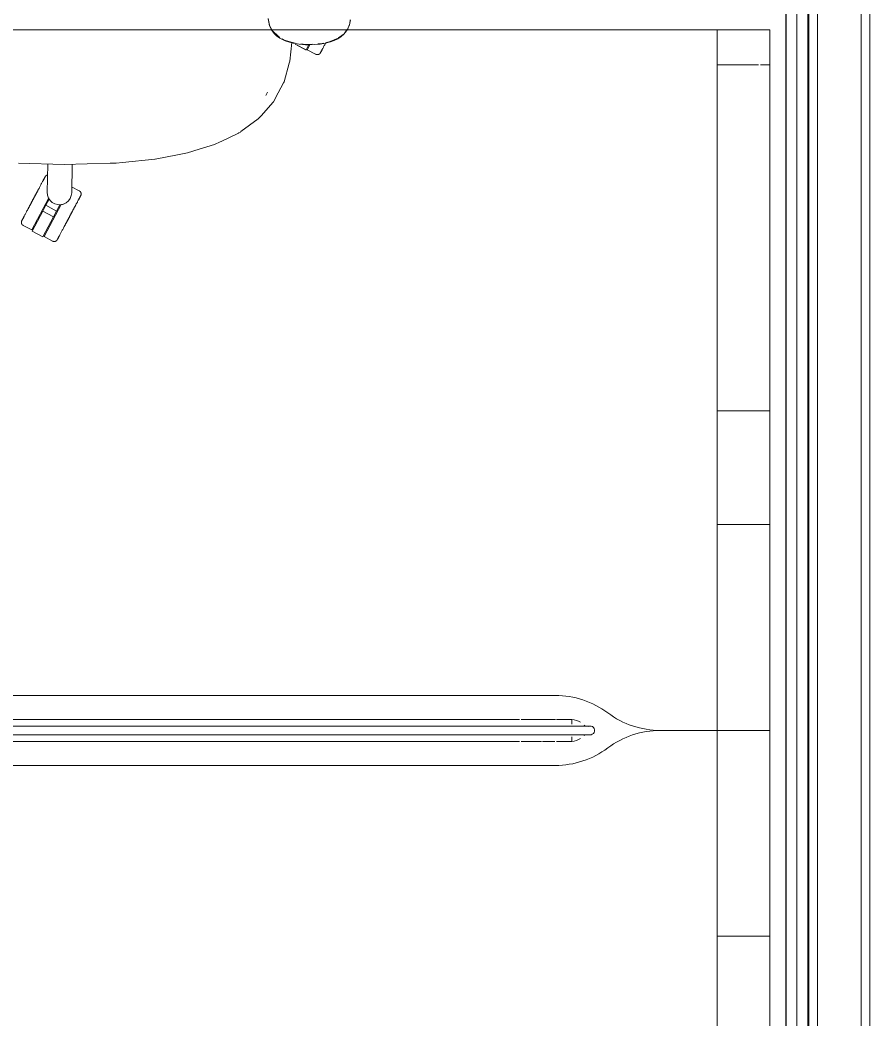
# Model space of a CAD drawing. Header units: millimetres. Extents: x 90978 to 295199, y -4084 to 97293.
# Drawn here: x 167384 to 168355, y 20624 to 21766 of the extents above; entities that cross this region are included whole.
import ezdxf

# ---------------------------------------------------------------- set-up
doc = ezdxf.new("R2010")
doc.units = ezdxf.units.MM
doc.header["$MEASUREMENT"] = 0
for name, color, linetype, lineweight in [('CSM-STL-XX-ZZ-M3-A-XXXX-00001_detached _19_04_21__rvt-1-Level 0$0$A-WALL', 7, 'CONTINUOUS', 9), ('CSM-STL-XX-ZZ-M3-A-XXXX-00001_detached _19_04_21__rvt-1-Level 0$0$I-WALL', 7, 'CONTINUOUS', 9), ('G-IMPT', 8, 'CONTINUOUS', 9), ('I-FURN', 8, 'CONTINUOUS', 9)]:
    doc.layers.add(name, color=color, linetype=linetype, lineweight=lineweight)

msp = doc.modelspace()

# ---------------------------------------------------------------- linework, layer by layer
at = {"layer": 'CSM-STL-XX-ZZ-M3-A-XXXX-00001_detached _19_04_21__rvt-1-Level 0$0$A-WALL'}
for p, q in [((168294.8, 18938.2), (168294.8, 24024.7)), ((168344.8, 18938.2), (168344.8, 24024.7)), ((168271.3, 18939.2), (168271.3, 23976.2)), ((168283.8, 18939.2), (168283.8, 23976.2)), ((168284.8, 18938.2), (168284.8, 23977.2)), ((168354.8, 18938.2), (168354.8, 23977.2))]:
    msp.add_line(p, q, dxfattribs=at)
at = {"layer": 'CSM-STL-XX-ZZ-M3-A-XXXX-00001_detached _19_04_21__rvt-1-Level 0$0$I-WALL', "lineweight": 30}
msp.add_line((168258.8, 23961.2), (168258.8, 18954.2), dxfattribs=at)
at = {"layer": 'G-IMPT'}
for p, q in [((167668.8, 21760), (167667.5, 21767.4)), ((167667.5, 21767.2), (167668, 21763.2)), ((167668, 21763.2), (167669, 21759.2)), ((167670.9, 21755.8), (167668.8, 21760)), ((167671, 21754.9), (167669, 21759.2)), ((167670.9, 21755.8), (167671.6, 21754.5)), ((167758.2, 21755.7), (167757.3, 21754.5)), ((167758.9, 21756.8), (167757.6, 21754.5)), ((167760.6, 21761.9), (167758.2, 21755.7)), ((167758.9, 21756.8), (167760.3, 21760.4)), ((167760.6, 21761.7), (167760.3, 21760.4)), ((167760.6, 21761.9), (167761.2, 21765.8)), ((167760.6, 21761.7), (167761.1, 21764.1)), ((167761.3, 21765.8), (167761.1, 21764.1)), ((167671.3, 21754.5), (167673.2, 21751.7)), ((167672, 21753.6), (167674.3, 21751.1)), ((167679.4, 21746.6), (167672, 21753.6)), ((167677.3, 21747.8), (167672, 21753.6)), ((167674.3, 21750.3), (167673.2, 21751.7)), ((167677.8, 21748.1), (167674.3, 21751.1)), ((167674.3, 21750.3), (167677.4, 21747.5)), ((167680.5, 21746), (167677.3, 21747.8)), ((167677.4, 21747.5), (167680.8, 21745)), ((167679.4, 21746.6), (167678, 21747.9)), ((167682.2, 21744.2), (167680.8, 21745)), ((167686.9, 21742), (167682.2, 21744.2)), ((167685.6, 21742.9), (167683.2, 21744.3)), ((167746.8, 21744.3), (167742.7, 21742.3)), ((167747.3, 21744.9), (167742.9, 21743)), ((167746.8, 21744.3), (167750.8, 21746.9)), ((167754, 21750.1), (167747.7, 21745.3)), ((167750.8, 21746.9), (167753.8, 21749.6)), ((167756.9, 21753.3), (167753.8, 21749.6)), ((167757.3, 21754.5), (167754, 21750.1)), ((167757.6, 21754.5), (167756.9, 21753.3)), ((167695, 21739.9), (167685.6, 21742.9)), ((167691.9, 21740.3), (167686.9, 21742)), ((167691.9, 21740.3), (167695.9, 21739.3)), ((167694.5, 21740), (167692.1, 21718.7)), ((167698.3, 21739.4), (167695, 21739.9)), ((167695.9, 21739.3), (167702.6, 21738.2)), ((167709.9, 21737.6), (167702.6, 21738.2)), ((167707.3, 21738.1), (167704.5, 21738.5)), ((167707.3, 21738.1), (167714.5, 21737.9)), ((167709.9, 21737.6), (167714.5, 21737.5)), ((167717.6, 21738.1), (167714.5, 21737.9)), ((167714.5, 21737.5), (167720.8, 21737.7)), ((167726.9, 21738.3), (167720.8, 21737.7)), ((167727.3, 21738.7), (167724.1, 21738.5)), ((167726.9, 21738.3), (167732.9, 21739.3)), ((167731, 21739.4), (167727.3, 21738.7)), ((167738.4, 21740.7), (167732.9, 21739.3)), ((167737.2, 21740.7), (167733.8, 21740)), ((167737.2, 21740.7), (167742.9, 21743)), ((167738.4, 21740.7), (167742.7, 21742.3)), ((167691.5, 21716.4), (167685.5, 21695.1)), ((167691.5, 21716.4), (167692.1, 21718.7)), ((167684.9, 21694), (167678.9, 21682.7)), ((167685.5, 21695.1), (167684.9, 21694)), ((167664.7, 21679.6), (167666.6, 21683.5)), ((167664.7, 21679.6), (167665.8, 21681.9)), ((167665.8, 21681.9), (167666.6, 21683.5)), ((167678.9, 21682.7), (167673.3, 21672.3)), ((167659.7, 21656.8), (167672.7, 21671.6)), ((167672.7, 21671.6), (167673.3, 21672.3)), ((167636.3, 21638.3), (167655.8, 21652.9)), ((167655.8, 21652.9), (167656.8, 21653.6)), ((167659.7, 21656.8), (167656.8, 21653.6)), ((167633.3, 21636.5), (167613.6, 21627.2)), ((167633.3, 21636.5), (167634, 21636.9)), ((167635.6, 21637.8), (167634, 21636.9)), ((167636.3, 21638.3), (167635.6, 21637.8)), ((167588.7, 21618.3), (167575.1, 21614.1)), ((167606, 21623.6), (167588.7, 21618.3)), ((167606, 21623.6), (167612.7, 21626.8)), ((167613.6, 21627.2), (167612.7, 21626.8)), ((167538, 21606.9), (167501, 21603.1)), ((167538, 21606.9), (167538.4, 21607)), ((167563.8, 21611.9), (167538.4, 21607)), ((167563.8, 21611.9), (167567.5, 21612.6)), ((167575.1, 21614.1), (167567.5, 21612.6)), ((167382.3, 21602.3), (167434.5, 21600.6)), ((167434.5, 21600.6), (167486.7, 21602.2)), ((167486.7, 21602.2), (167493.9, 21602.4)), ((167501, 21603.1), (167493.9, 21602.4))]:
    msp.add_line(p, q, dxfattribs=at)
at = {"layer": 'I-FURN'}
for p, q in [((168240.3, 21754.5), (166640.3, 21754.5)), ((166640.3, 21754.5), (168240.3, 21754.5)), ((168180.3, 21754.5), (168180.3, 21714.5)), ((168180.3, 21319.5), (168180.3, 21754.5)), ((168240.3, 21754.5), (168180.3, 21754.5)), ((168180.3, 21754.5), (168240.3, 21754.5)), ((168240.3, 20954.5), (168240.3, 21754.5)), ((168240.3, 21754.5), (168240.3, 20954.5)), ((168240.3, 21754.5), (168240.3, 21319.5)), ((168240.3, 21714.5), (168240.3, 21754.5)), ((167698.2, 21738), (167710.6, 21731.4)), ((167698.3, 21738.2), (167698.4, 21738.3)), ((167710.7, 21731.6), (167698.3, 21738.2)), ((167713.5, 21736.9), (167710.7, 21731.6)), ((167714.9, 21737.4), (167711.9, 21731.8)), ((167729, 21731.9), (167728.7, 21731.4)), ((167728.8, 21731.6), (167729.1, 21732.2)), ((167729.3, 21732.4), (167729, 21731.9)), ((167729.1, 21732.2), (167729.4, 21732.7)), ((167729.6, 21733), (167729.3, 21732.4)), ((167729.4, 21732.7), (167729.7, 21733.3)), ((167729.7, 21733.3), (167730, 21733.9)), ((167730, 21733.9), (167730.4, 21734.6)), ((167730.4, 21734.6), (167730.7, 21735.2)), ((167730.7, 21735.2), (167731.1, 21735.9)), ((167731.1, 21735.9), (167731.5, 21736.7)), ((167731.5, 21736.7), (167731.9, 21737.4)), ((167731.9, 21737.4), (167732.3, 21738.2)), ((167732.3, 21738.2), (167732.8, 21739)), ((167732.8, 21739), (167733.2, 21739.9)), ((167711.9, 21731.8), (167721.6, 21726.6)), ((167721.8, 21726.6), (167721.6, 21726.6)), ((167721.6, 21726.6), (167721.6, 21726.6)), ((167721.9, 21726.5), (167721.8, 21726.6)), ((167722.1, 21726.4), (167721.9, 21726.5)), ((167722.2, 21726.4), (167722.1, 21726.4)), ((167722.4, 21726.3), (167722.2, 21726.4)), ((167722.5, 21726.3), (167722.4, 21726.3)), ((167722.7, 21726.3), (167722.5, 21726.3)), ((167722.9, 21726.2), (167722.7, 21726.3)), ((167723, 21726.2), (167722.9, 21726.2)), ((167723.2, 21726.2), (167723, 21726.2)), ((167723.3, 21726.2), (167723.2, 21726.2)), ((167723.5, 21726.2), (167723.3, 21726.2)), ((167723.7, 21726.2), (167723.5, 21726.2)), ((167723.8, 21726.2), (167723.7, 21726.2)), ((167724, 21726.2), (167723.8, 21726.2)), ((167724.1, 21726.2), (167724, 21726.2)), ((167724.3, 21726.3), (167724.1, 21726.2)), ((167724.5, 21726.3), (167724.3, 21726.3)), ((167724.6, 21726.3), (167724.5, 21726.3)), ((167724.8, 21726.4), (167724.6, 21726.3)), ((167724.9, 21726.4), (167724.8, 21726.4)), ((167725.1, 21726.5), (167724.9, 21726.4)), ((167725.2, 21726.6), (167725.1, 21726.5)), ((167725.4, 21726.6), (167725.2, 21726.6)), ((167725.5, 21726.7), (167725.4, 21726.6)), ((167725.6, 21726.8), (167725.5, 21726.7)), ((167725.8, 21726.9), (167725.6, 21726.8)), ((167725.9, 21727), (167725.8, 21726.9)), ((167726, 21727.1), (167725.9, 21727)), ((167726.2, 21727.2), (167726, 21727.1)), ((167726.3, 21727.3), (167726.2, 21727.2)), ((167726.4, 21727.4), (167726.3, 21727.3)), ((167726.5, 21727.5), (167726.4, 21727.4)), ((167726.6, 21727.6), (167726.5, 21727.5)), ((167726.7, 21727.8), (167726.6, 21727.6)), ((167726.8, 21727.9), (167726.7, 21727.8)), ((167726.9, 21728), (167726.8, 21727.9)), ((167727, 21728.2), (167726.9, 21728)), ((167727.1, 21728.3), (167727, 21728.2)), ((167727.2, 21728.6), (167727.1, 21728.4)), ((167727.1, 21728.5), (167727.2, 21728.6)), ((167727.1, 21728.4), (167727.1, 21728.5)), ((167727.1, 21728.4), (167727.1, 21728.4)), ((167727.1, 21728.4), (167727.1, 21728.3)), ((167727.1, 21728.3), (167727.1, 21728.4)), ((167727.1, 21728.3), (167727.1, 21728.3)), ((167727.1, 21728.3), (167727.1, 21728.3)), ((167727.2, 21728.6), (167727.3, 21728.8)), ((167727.3, 21728.7), (167727.2, 21728.6)), ((167727.3, 21728.8), (167727.4, 21729)), ((167727.4, 21728.9), (167727.3, 21728.7)), ((167727.4, 21729), (167727.6, 21729.3)), ((167727.5, 21729.2), (167727.4, 21728.9)), ((167727.7, 21729.5), (167727.5, 21729.2)), ((167727.6, 21729.3), (167727.7, 21729.6)), ((167727.7, 21729.6), (167727.9, 21729.9)), ((167727.8, 21729.8), (167727.7, 21729.5)), ((167728, 21730.1), (167727.8, 21729.8)), ((167727.9, 21729.9), (167728.1, 21730.3)), ((167728.2, 21730.5), (167728, 21730.1)), ((167728.1, 21730.3), (167728.3, 21730.7)), ((167728.5, 21730.9), (167728.2, 21730.5)), ((167728.3, 21730.7), (167728.6, 21731.2)), ((167728.7, 21731.4), (167728.5, 21730.9)), ((167728.6, 21731.2), (167728.8, 21731.6)), ((168180.3, 21714.5), (168180.3, 20194.5)), ((168180.3, 21714.5), (168227.4, 21714.5)), ((168180.3, 21714.5), (168227.4, 21714.5)), ((168229.7, 21714.5), (168240.3, 21714.5)), ((168229.7, 21714.5), (168240.3, 21714.5)), ((168240.3, 20194.5), (168240.3, 21714.5)), ((167415, 21569), (167415.5, 21601.2)), ((167443.5, 21600.8), (167442.9, 21568.5)), ((167410.9, 21583.5), (167410.6, 21583)), ((167410.7, 21583.2), (167411, 21583.7)), ((167411.1, 21584), (167410.9, 21583.5)), ((167411, 21583.7), (167411.2, 21584.2)), ((167411.4, 21584.4), (167411.1, 21584)), ((167411.2, 21584.2), (167411.5, 21584.6)), ((167411.6, 21584.8), (167411.4, 21584.4)), ((167411.5, 21584.6), (167411.7, 21585)), ((167411.8, 21585.2), (167411.6, 21584.8)), ((167411.7, 21585), (167411.9, 21585.4)), ((167411.9, 21585.6), (167411.8, 21585.2)), ((167412.1, 21585.8), (167411.9, 21585.6)), ((167411.9, 21585.4), (167412, 21585.7)), ((167412, 21585.7), (167412.2, 21586)), ((167412.2, 21586.1), (167412.1, 21585.8)), ((167412.4, 21586.3), (167412.2, 21586.1)), ((167412.2, 21586), (167412.3, 21586.2)), ((167412.3, 21586.2), (167412.4, 21586.4)), ((167412.4, 21586.4), (167412.5, 21586.6)), ((167412.5, 21586.5), (167412.4, 21586.3)), ((167412.5, 21586.6), (167412.6, 21586.7)), ((167412.6, 21586.7), (167412.5, 21586.6)), ((167412.5, 21586.6), (167412.5, 21586.5)), ((167412.6, 21586.8), (167412.7, 21587)), ((167412.6, 21586.7), (167412.6, 21586.8)), ((167412.6, 21586.8), (167412.6, 21586.8)), ((167412.6, 21586.8), (167412.6, 21586.8)), ((167412.6, 21586.8), (167412.6, 21586.8)), ((167412.6, 21586.8), (167412.6, 21586.7)), ((167412.7, 21587), (167412.8, 21587.1)), ((167412.8, 21587.1), (167412.9, 21587.2)), ((167412.9, 21587.2), (167413, 21587.4)), ((167413, 21587.4), (167413.1, 21587.5)), ((167413.1, 21587.5), (167413.2, 21587.6)), ((167413.2, 21587.6), (167413.3, 21587.7)), ((167413.3, 21587.7), (167413.4, 21587.9)), ((167413.4, 21587.9), (167413.5, 21588)), ((167413.5, 21588), (167413.6, 21588.1)), ((167413.6, 21588.1), (167413.8, 21588.2)), ((167413.8, 21588.2), (167413.9, 21588.3)), ((167413.9, 21588.3), (167414, 21588.3)), ((167414, 21588.3), (167414.2, 21588.4)), ((167414.2, 21588.4), (167414.3, 21588.5)), ((167414.3, 21588.5), (167414.5, 21588.6)), ((167414.5, 21588.6), (167414.6, 21588.6)), ((167414.6, 21588.6), (167414.8, 21588.7)), ((167414.8, 21588.7), (167414.9, 21588.8)), ((167414.9, 21588.8), (167415.1, 21588.8)), ((167415.1, 21588.8), (167415.2, 21588.8)), ((167415.2, 21588.8), (167415.4, 21588.9)), ((167404.3, 21571.2), (167404.8, 21572.2)), ((167405.1, 21572.6), (167404.6, 21571.7)), ((167404.8, 21572.2), (167405.3, 21573.1)), ((167405.6, 21573.5), (167405.1, 21572.6)), ((167406, 21574.4), (167405.6, 21573.5)), ((167406.5, 21575.3), (167406, 21574.4)), ((167406.9, 21576.1), (167406.5, 21575.3)), ((167407.4, 21576.9), (167406.9, 21576.1)), ((167407.8, 21577.7), (167407.4, 21576.9)), ((167408.2, 21578.5), (167407.8, 21577.7)), ((167408.6, 21579.2), (167408.2, 21578.5)), ((167408.9, 21579.9), (167408.6, 21579.2)), ((167409.3, 21580.6), (167408.9, 21579.9)), ((167409.7, 21581.2), (167409.3, 21580.6)), ((167410, 21581.9), (167409.7, 21581.2)), ((167410.3, 21582.4), (167410, 21581.9)), ((167410.1, 21582.1), (167410.4, 21582.7)), ((167410.6, 21583), (167410.3, 21582.4)), ((167410.4, 21582.7), (167410.7, 21583.2)), ((167451.6, 21570.7), (167442.7, 21575.4)), ((167416.8, 21562.7), (167397.2, 21526)), ((167398.9, 21561), (167398.3, 21560)), ((167398.6, 21560.4), (167399.1, 21561.4)), ((167399.4, 21562), (167398.9, 21561)), ((167399.1, 21561.4), (167399.6, 21562.4)), ((167399.9, 21563), (167399.4, 21562)), ((167399.6, 21562.4), (167400.2, 21563.4)), ((167400.5, 21564), (167399.9, 21563)), ((167400.2, 21563.4), (167400.7, 21564.4)), ((167401, 21565), (167400.5, 21564)), ((167400.7, 21564.4), (167401.2, 21565.4)), ((167401.5, 21566), (167401, 21565)), ((167401.2, 21565.4), (167401.8, 21566.4)), ((167402.1, 21567), (167401.5, 21566)), ((167401.8, 21566.4), (167402.3, 21567.4)), ((167402.6, 21567.9), (167402.1, 21567)), ((167402.3, 21567.4), (167402.8, 21568.4)), ((167403.1, 21568.9), (167402.6, 21567.9)), ((167402.8, 21568.4), (167403.3, 21569.3)), ((167403.6, 21569.9), (167403.1, 21568.9)), ((167403.3, 21569.3), (167403.8, 21570.3)), ((167404.1, 21570.8), (167403.6, 21569.9)), ((167403.8, 21570.3), (167404.3, 21571.2)), ((167404.6, 21571.7), (167404.1, 21570.8)), ((167413.4, 21554.2), (167417.2, 21561.3)), ((167415.3, 21565.6), (167415, 21569)), ((167416.5, 21562.5), (167415.3, 21565.6)), ((167418.3, 21559.6), (167416.5, 21562.5)), ((167441.2, 21562), (167439.3, 21559.3)), ((167442.5, 21565.2), (167441.2, 21562)), ((167442.9, 21568.5), (167442.5, 21565.2)), ((167450.4, 21559.9), (167450.7, 21560.5)), ((167450.9, 21560.8), (167450.6, 21560.3)), ((167450.7, 21560.5), (167451, 21561.1)), ((167451.2, 21561.4), (167450.9, 21560.8)), ((167451, 21561.1), (167451.3, 21561.6)), ((167451.5, 21561.9), (167451.2, 21561.4)), ((167451.3, 21561.6), (167451.6, 21562.1)), ((167451.7, 21562.4), (167451.5, 21561.9)), ((167451.6, 21570.7), (167451.7, 21570.6)), ((167451.6, 21562.1), (167451.8, 21562.6)), ((167451.7, 21570.6), (167451.9, 21570.5)), ((167452, 21562.8), (167451.7, 21562.4)), ((167451.8, 21562.6), (167452.1, 21563)), ((167451.9, 21570.5), (167452, 21570.4)), ((167452, 21570.4), (167452.1, 21570.3)), ((167452.2, 21563.2), (167452, 21562.8)), ((167452.1, 21570.3), (167452.2, 21570.2)), ((167452.1, 21563), (167452.3, 21563.4)), ((167452.2, 21570.2), (167452.4, 21570.1)), ((167452.4, 21563.6), (167452.2, 21563.2)), ((167452.3, 21563.4), (167452.5, 21563.8)), ((167452.4, 21570.1), (167452.5, 21570)), ((167452.6, 21564), (167452.4, 21563.6)), ((167452.5, 21570), (167452.6, 21569.9)), ((167452.5, 21563.8), (167452.6, 21564.1)), ((167452.6, 21569.9), (167452.7, 21569.8)), ((167452.6, 21564.1), (167452.8, 21564.4)), ((167452.7, 21564.3), (167452.6, 21564)), ((167452.7, 21569.8), (167452.8, 21569.7)), ((167452.9, 21564.5), (167452.7, 21564.3)), ((167452.8, 21569.7), (167452.9, 21569.5)), ((167452.8, 21564.4), (167452.9, 21564.6)), ((167452.9, 21569.5), (167453, 21569.4)), ((167452.9, 21564.6), (167453, 21564.8)), ((167453, 21564.7), (167452.9, 21564.5)), ((167453, 21569.4), (167453.1, 21569.3)), ((167453, 21564.8), (167453.1, 21565)), ((167453.1, 21564.9), (167453, 21564.7)), ((167453.1, 21569.3), (167453.2, 21569.1)), ((167453.2, 21565.2), (167453.1, 21565.1)), ((167453.1, 21565.1), (167453.1, 21564.9)), ((167453.1, 21565), (167453.2, 21565.1)), ((167453.2, 21569.1), (167453.3, 21569)), ((167453.3, 21565.3), (167453.2, 21565.2)), ((167453.2, 21565.2), (167453.2, 21565.2)), ((167453.2, 21565.2), (167453.2, 21565.2)), ((167453.2, 21565.1), (167453.2, 21565.2)), ((167453.2, 21565.2), (167453.2, 21565.2)), ((167453.2, 21565.2), (167453.2, 21565.2)), ((167453.3, 21569), (167453.3, 21568.8)), ((167453.3, 21568.8), (167453.4, 21568.7)), ((167453.4, 21565.6), (167453.3, 21565.4)), ((167453.3, 21565.4), (167453.3, 21565.3)), ((167453.4, 21568.7), (167453.4, 21568.6)), ((167453.4, 21568.6), (167453.5, 21568.4)), ((167453.5, 21565.7), (167453.4, 21565.6)), ((167453.5, 21568.4), (167453.6, 21568.2)), ((167453.6, 21566), (167453.5, 21565.9)), ((167453.5, 21565.9), (167453.5, 21565.7)), ((167453.6, 21568.2), (167453.6, 21568.1)), ((167453.6, 21568.1), (167453.6, 21567.9)), ((167453.6, 21567.9), (167453.7, 21567.8)), ((167453.7, 21566.5), (167453.6, 21566.3)), ((167453.6, 21566.3), (167453.6, 21566.2)), ((167453.6, 21566.2), (167453.6, 21566)), ((167453.7, 21567.8), (167453.7, 21567.6)), ((167453.7, 21567.6), (167453.7, 21567.5)), ((167453.7, 21567.5), (167453.7, 21567.3)), ((167453.7, 21567.3), (167453.7, 21567.1)), ((167453.7, 21567.1), (167453.7, 21567)), ((167453.7, 21567), (167453.7, 21566.8)), ((167453.7, 21566.8), (167453.7, 21566.6)), ((167453.7, 21566.6), (167453.7, 21566.5)), ((167392.7, 21549.4), (167392.3, 21548.6)), ((167392.5, 21549), (167393, 21549.8)), ((167393.2, 21550.3), (167392.7, 21549.4)), ((167393, 21549.8), (167393.4, 21550.7)), ((167393.7, 21551.2), (167393.2, 21550.3)), ((167393.4, 21550.7), (167393.9, 21551.7)), ((167394.2, 21552.2), (167393.7, 21551.2)), ((167393.9, 21551.7), (167394.4, 21552.6)), ((167394.7, 21553.1), (167394.2, 21552.2)), ((167394.4, 21552.6), (167394.9, 21553.5)), ((167395.2, 21554), (167394.7, 21553.1)), ((167394.9, 21553.5), (167395.4, 21554.5)), ((167395.7, 21555), (167395.2, 21554)), ((167395.4, 21554.5), (167395.9, 21555.5)), ((167396.2, 21556), (167395.7, 21555)), ((167395.9, 21555.5), (167396.5, 21556.4)), ((167396.7, 21557), (167396.2, 21556)), ((167396.5, 21556.4), (167397, 21557.4)), ((167397.3, 21558), (167396.7, 21557)), ((167397, 21557.4), (167397.5, 21558.4)), ((167397.8, 21559), (167397.3, 21558)), ((167397.5, 21558.4), (167398, 21559.4)), ((167398.3, 21560), (167397.8, 21559)), ((167398, 21559.4), (167398.6, 21560.4)), ((167409.9, 21547.5), (167413.4, 21554.2)), ((167430.9, 21555.2), (167411.4, 21518.4)), ((167425.7, 21547.6), (167413.4, 21554.2)), ((167420.8, 21557.4), (167418.3, 21559.6)), ((167423.8, 21555.7), (167420.8, 21557.4)), ((167427, 21554.9), (167423.8, 21555.7)), ((167429.5, 21554.8), (167425.7, 21547.6)), ((167430.4, 21554.8), (167427, 21554.9)), ((167433.7, 21555.6), (167430.4, 21554.8)), ((167436.7, 21557.1), (167433.7, 21555.6)), ((167439.3, 21559.3), (167436.7, 21557.1)), ((167444.7, 21549.2), (167444.2, 21548.3)), ((167444.4, 21548.7), (167444.9, 21549.6)), ((167445.2, 21550.1), (167444.7, 21549.2)), ((167444.9, 21549.6), (167445.4, 21550.6)), ((167445.7, 21551), (167445.2, 21550.1)), ((167445.4, 21550.6), (167445.9, 21551.5)), ((167446.2, 21551.9), (167445.7, 21551)), ((167445.9, 21551.5), (167446.4, 21552.3)), ((167446.6, 21552.8), (167446.2, 21551.9)), ((167446.4, 21552.3), (167446.9, 21553.2)), ((167447.1, 21553.7), (167446.6, 21552.8)), ((167446.9, 21553.2), (167447.3, 21554.1)), ((167447.5, 21554.5), (167447.1, 21553.7)), ((167447.3, 21554.1), (167447.7, 21554.9)), ((167447.7, 21554.9), (167448.2, 21555.7)), ((167448.2, 21555.7), (167448.6, 21556.5)), ((167448.6, 21556.5), (167449, 21557.2)), ((167449, 21557.2), (167449.4, 21557.9)), ((167449.4, 21557.9), (167449.7, 21558.6)), ((167449.7, 21558.6), (167450.1, 21559.3)), ((167450.1, 21559.3), (167450.4, 21559.9)), ((167386.5, 21537.7), (167386.3, 21537.4)), ((167386.4, 21537.5), (167386.6, 21537.8)), ((167386.7, 21538), (167386.5, 21537.7)), ((167386.6, 21537.8), (167386.7, 21538.2)), ((167386.7, 21538.2), (167386.9, 21538.5)), ((167386.9, 21538.4), (167386.7, 21538)), ((167386.9, 21538.5), (167387.2, 21538.9)), ((167387.1, 21538.8), (167386.9, 21538.4)), ((167387.3, 21539.2), (167387.1, 21538.8)), ((167387.2, 21538.9), (167387.4, 21539.4)), ((167387.5, 21539.6), (167387.3, 21539.2)), ((167387.4, 21539.4), (167387.7, 21539.9)), ((167387.8, 21540.2), (167387.5, 21539.6)), ((167387.7, 21539.9), (167387.9, 21540.4)), ((167388.1, 21540.7), (167387.8, 21540.2)), ((167387.9, 21540.4), (167388.2, 21540.9)), ((167388.4, 21541.3), (167388.1, 21540.7)), ((167388.2, 21540.9), (167388.5, 21541.5)), ((167388.7, 21541.9), (167388.4, 21541.3)), ((167389, 21542.5), (167388.7, 21541.9)), ((167389.4, 21543.2), (167389, 21542.5)), ((167389.8, 21543.8), (167389.4, 21543.2)), ((167390.2, 21544.6), (167389.8, 21543.8)), ((167390.6, 21545.3), (167390.2, 21544.6)), ((167391, 21546.1), (167390.6, 21545.3)), ((167391.4, 21546.9), (167391, 21546.1)), ((167391.8, 21547.7), (167391.4, 21546.9)), ((167391.6, 21547.3), (167392, 21548.1)), ((167392.3, 21548.6), (167391.8, 21547.7)), ((167392, 21548.1), (167392.5, 21549)), ((167397.8, 21524.8), (167409.9, 21547.5)), ((167422.2, 21541), (167409.9, 21547.5)), ((167422.2, 21541), (167410.1, 21518.3)), ((167425.7, 21547.6), (167422.2, 21541)), ((167438.1, 21536.8), (167438.7, 21537.8)), ((167438.9, 21538.4), (167438.4, 21537.4)), ((167438.7, 21537.8), (167439.2, 21538.8)), ((167439.5, 21539.4), (167438.9, 21538.4)), ((167439.2, 21538.8), (167439.7, 21539.8)), ((167440, 21540.4), (167439.5, 21539.4)), ((167439.7, 21539.8), (167440.3, 21540.8)), ((167440.6, 21541.4), (167440, 21540.4)), ((167440.3, 21540.8), (167440.8, 21541.8)), ((167441.1, 21542.4), (167440.6, 21541.4)), ((167440.8, 21541.8), (167441.3, 21542.8)), ((167441.6, 21543.4), (167441.1, 21542.4)), ((167441.3, 21542.8), (167441.9, 21543.8)), ((167442.1, 21544.4), (167441.6, 21543.4)), ((167441.9, 21543.8), (167442.4, 21544.8)), ((167442.7, 21545.4), (167442.1, 21544.4)), ((167442.4, 21544.8), (167442.9, 21545.8)), ((167443.2, 21546.3), (167442.7, 21545.4)), ((167442.9, 21545.8), (167443.4, 21546.8)), ((167443.7, 21547.3), (167443.2, 21546.3)), ((167443.4, 21546.8), (167443.9, 21547.7)), ((167444.2, 21548.3), (167443.7, 21547.3)), ((167443.9, 21547.7), (167444.4, 21548.7)), ((167385.4, 21535.1), (167385.5, 21535.3)), ((167385.4, 21535), (167385.4, 21535.1)), ((167385.4, 21534.8), (167385.4, 21535)), ((167385.4, 21534.7), (167385.4, 21534.8)), ((167385.4, 21534.5), (167385.4, 21534.7)), ((167385.4, 21534.3), (167385.4, 21534.5)), ((167385.5, 21534.2), (167385.4, 21534.3)), ((167385.5, 21535.6), (167385.6, 21535.8)), ((167385.5, 21535.5), (167385.5, 21535.6)), ((167385.5, 21535.3), (167385.5, 21535.5)), ((167385.5, 21534), (167385.5, 21534.2)), ((167385.5, 21533.9), (167385.5, 21534)), ((167385.5, 21533.7), (167385.5, 21533.9)), ((167385.6, 21533.5), (167385.5, 21533.7)), ((167385.6, 21535.9), (167385.7, 21536.1)), ((167385.6, 21535.8), (167385.6, 21535.9)), ((167385.6, 21533.4), (167385.6, 21533.5)), ((167385.7, 21533.2), (167385.6, 21533.4)), ((167385.7, 21536.2), (167385.8, 21536.4)), ((167385.7, 21536.1), (167385.7, 21536.2)), ((167385.7, 21533.1), (167385.7, 21533.2)), ((167385.8, 21532.9), (167385.7, 21533.1)), ((167385.8, 21536.4), (167385.9, 21536.5)), ((167385.9, 21532.8), (167385.8, 21532.9)), ((167385.9, 21536.6), (167386, 21536.7)), ((167386, 21536.7), (167385.9, 21536.6)), ((167385.9, 21536.5), (167385.9, 21536.6)), ((167385.9, 21536.6), (167385.9, 21536.6)), ((167385.9, 21536.6), (167385.9, 21536.6)), ((167385.9, 21536.6), (167385.9, 21536.6)), ((167385.9, 21536.6), (167385.9, 21536.6)), ((167386, 21532.7), (167385.9, 21532.8)), ((167386.1, 21537), (167386, 21536.8)), ((167386, 21536.7), (167386.1, 21536.9)), ((167386, 21536.8), (167386, 21536.7)), ((167386, 21532.5), (167386, 21532.7)), ((167386.1, 21532.4), (167386, 21532.5)), ((167386.2, 21537.2), (167386.1, 21537)), ((167386.1, 21536.9), (167386.2, 21537.1)), ((167386.2, 21532.2), (167386.1, 21532.4)), ((167386.3, 21537.4), (167386.2, 21537.2)), ((167386.2, 21537.1), (167386.3, 21537.3)), ((167386.3, 21532.1), (167386.2, 21532.2)), ((167386.3, 21537.3), (167386.4, 21537.5)), ((167386.4, 21532), (167386.3, 21532.1)), ((167386.5, 21531.9), (167386.4, 21532)), ((167386.6, 21531.8), (167386.5, 21531.9)), ((167386.8, 21531.7), (167386.6, 21531.8)), ((167386.9, 21531.5), (167386.8, 21531.7)), ((167387, 21531.4), (167386.9, 21531.5)), ((167387.1, 21531.4), (167387, 21531.4)), ((167387.3, 21531.3), (167387.1, 21531.4)), ((167387.4, 21531.2), (167387.3, 21531.3)), ((167387.6, 21531.1), (167387.4, 21531.2)), ((167387.6, 21531.1), (167397.2, 21526)), ((167432.2, 21525.7), (167432.7, 21526.5)), ((167432.7, 21526.5), (167433.1, 21527.4)), ((167433.1, 21527.4), (167433.6, 21528.2)), ((167433.6, 21528.2), (167434, 21529.1)), ((167434.3, 21529.6), (167433.8, 21528.7)), ((167434, 21529.1), (167434.5, 21530.1)), ((167434.8, 21530.6), (167434.3, 21529.6)), ((167434.5, 21530.1), (167435, 21531)), ((167435.3, 21531.5), (167434.8, 21530.6)), ((167435, 21531), (167435.5, 21531.9)), ((167435.8, 21532.4), (167435.3, 21531.5)), ((167435.5, 21531.9), (167436, 21532.9)), ((167436.3, 21533.4), (167435.8, 21532.4)), ((167436, 21532.9), (167436.6, 21533.9)), ((167436.8, 21534.4), (167436.3, 21533.4)), ((167436.6, 21533.9), (167437.1, 21534.8)), ((167437.4, 21535.4), (167436.8, 21534.4)), ((167437.1, 21534.8), (167437.6, 21535.8)), ((167437.9, 21536.4), (167437.4, 21535.4)), ((167437.6, 21535.8), (167438.1, 21536.8)), ((167438.4, 21537.4), (167437.9, 21536.4)), ((167397.7, 21524.7), (167410, 21518.1)), ((167410.1, 21518.3), (167397.8, 21524.8)), ((167411.4, 21518.4), (167421.1, 21513.3)), ((167426.5, 21515), (167426.4, 21514.8)), ((167426.6, 21515.1), (167426.5, 21515)), ((167426.5, 21515), (167426.5, 21515)), ((167426.5, 21515), (167426.5, 21515)), ((167426.5, 21515), (167426.5, 21515)), ((167426.5, 21515), (167426.6, 21515)), ((167426.7, 21515.4), (167426.6, 21515.2)), ((167426.6, 21515.1), (167426.7, 21515.3)), ((167426.6, 21515.2), (167426.6, 21515.1)), ((167426.6, 21515), (167426.6, 21515.1)), ((167426.8, 21515.6), (167426.7, 21515.4)), ((167426.7, 21515.3), (167426.8, 21515.5)), ((167427, 21515.8), (167426.8, 21515.6)), ((167426.8, 21515.5), (167426.9, 21515.7)), ((167426.9, 21515.7), (167427, 21515.9)), ((167427, 21515.9), (167427.2, 21516.2)), ((167427.1, 21516.1), (167427, 21515.8)), ((167427.3, 21516.4), (167427.1, 21516.1)), ((167427.2, 21516.2), (167427.4, 21516.6)), ((167427.5, 21516.8), (167427.3, 21516.4)), ((167427.4, 21516.6), (167427.6, 21516.9)), ((167427.7, 21517.2), (167427.5, 21516.8)), ((167427.6, 21516.9), (167427.8, 21517.4)), ((167427.9, 21517.6), (167427.7, 21517.2)), ((167427.8, 21517.4), (167428, 21517.8)), ((167428.2, 21518.1), (167427.9, 21517.6)), ((167428, 21517.8), (167428.3, 21518.3)), ((167428.4, 21518.6), (167428.2, 21518.1)), ((167428.3, 21518.3), (167428.5, 21518.8)), ((167428.7, 21519.1), (167428.4, 21518.6)), ((167428.5, 21518.8), (167428.8, 21519.3)), ((167429, 21519.7), (167428.7, 21519.1)), ((167428.8, 21519.3), (167429.2, 21519.9)), ((167429.2, 21519.9), (167429.5, 21520.5)), ((167429.5, 21520.5), (167429.8, 21521.2)), ((167429.8, 21521.2), (167430.2, 21521.9)), ((167430.2, 21521.9), (167430.6, 21522.6)), ((167430.6, 21522.6), (167431, 21523.3)), ((167431, 21523.3), (167431.4, 21524.1)), ((167431.4, 21524.1), (167431.8, 21524.9)), ((167431.8, 21524.9), (167432.2, 21525.7)), ((167421.2, 21513.2), (167421.1, 21513.3)), ((167421.1, 21513.3), (167421.1, 21513.3)), ((167421.4, 21513.1), (167421.2, 21513.2)), ((167421.5, 21513.1), (167421.4, 21513.1)), ((167421.7, 21513), (167421.5, 21513.1)), ((167421.8, 21513), (167421.7, 21513)), ((167422, 21512.9), (167421.8, 21513)), ((167422.2, 21512.9), (167422, 21512.9)), ((167422.3, 21512.9), (167422.2, 21512.9)), ((167422.5, 21512.8), (167422.3, 21512.9)), ((167422.6, 21512.8), (167422.5, 21512.8)), ((167422.8, 21512.8), (167422.6, 21512.8)), ((167423, 21512.8), (167422.8, 21512.8)), ((167423.1, 21512.8), (167423, 21512.8)), ((167423.3, 21512.8), (167423.1, 21512.8)), ((167423.4, 21512.8), (167423.3, 21512.8)), ((167423.6, 21512.9), (167423.4, 21512.8)), ((167423.8, 21512.9), (167423.6, 21512.9)), ((167423.9, 21512.9), (167423.8, 21512.9)), ((167424.1, 21513), (167423.9, 21512.9)), ((167424.2, 21513), (167424.1, 21513)), ((167424.4, 21513.1), (167424.2, 21513)), ((167424.5, 21513.1), (167424.4, 21513.1)), ((167424.7, 21513.2), (167424.5, 21513.1)), ((167424.8, 21513.3), (167424.7, 21513.2)), ((167425, 21513.4), (167424.8, 21513.3)), ((167425.1, 21513.4), (167425, 21513.4)), ((167425.2, 21513.5), (167425.1, 21513.4)), ((167425.4, 21513.6), (167425.2, 21513.5)), ((167425.5, 21513.7), (167425.4, 21513.6)), ((167425.6, 21513.8), (167425.5, 21513.7)), ((167425.7, 21513.9), (167425.6, 21513.8)), ((167425.8, 21514), (167425.7, 21513.9)), ((167426, 21514.2), (167425.8, 21514)), ((167426.1, 21514.3), (167426, 21514.2)), ((167426.2, 21514.4), (167426.1, 21514.3)), ((167426.3, 21514.5), (167426.2, 21514.4)), ((167426.4, 21514.8), (167426.3, 21514.7)), ((167426.3, 21514.7), (167426.3, 21514.5)), ((168180.3, 21189.5), (168180.3, 21319.5)), ((168180.3, 21319.5), (168240.3, 21319.5)), ((168180.3, 21319.5), (168240.3, 21319.5)), ((168240.3, 21319.5), (168240.3, 21189.5)), ((168180.3, 20719.5), (168180.3, 21189.5)), ((168180.3, 21189.5), (168240.3, 21189.5)), ((168180.3, 21189.5), (168240.3, 21189.5)), ((168240.3, 21189.5), (168240.3, 20719.5)), ((167091.6, 20994.5), (167995.3, 20994.5)), ((167995.3, 20994.5), (167091.6, 20994.5)), ((166916.2, 20967), (167954.3, 20967)), ((167956.4, 20967), (167974.1, 20967)), ((167974.8, 20967), (167979.7, 20967)), ((167979.6, 20967), (167995.4, 20967)), ((167996.8, 20967), (168014.3, 20967)), ((168008.7, 20967), (168009.8, 20967)), ((168014.3, 20961.8), (168014.3, 20967)), ((167954.3, 20959.5), (166916.2, 20959.5)), ((167955.2, 20959.5), (167954.3, 20959.5)), ((167958.4, 20959.5), (167955.2, 20959.5)), ((167961.7, 20959.5), (167958.4, 20959.5)), ((167964.9, 20959.5), (167961.7, 20959.5)), ((167968.1, 20959.5), (167964.9, 20959.5)), ((167971.3, 20959.5), (167968.1, 20959.5)), ((167974.4, 20959.5), (167971.3, 20959.5)), ((167977.5, 20959.5), (167974.4, 20959.5)), ((167980.6, 20959.5), (167977.5, 20959.5)), ((167983.7, 20959.5), (167980.6, 20959.5)), ((167986.7, 20959.5), (167983.7, 20959.5)), ((167989.6, 20959.5), (167986.7, 20959.5)), ((167992.5, 20959.5), (167989.6, 20959.5)), ((167995.3, 20959.5), (167992.5, 20959.5)), ((167998.1, 20959.5), (167995.3, 20959.5)), ((168000.7, 20959.5), (167998.1, 20959.5)), ((168003.4, 20959.5), (168000.7, 20959.5)), ((168005.9, 20959.5), (168003.4, 20959.5)), ((168008.3, 20959.5), (168005.9, 20959.5)), ((168010.7, 20959.5), (168008.3, 20959.5)), ((168013, 20959.5), (168010.7, 20959.5)), ((168015.2, 20959.5), (168013, 20959.5)), ((168017.3, 20959.5), (168015.2, 20959.5)), ((168019.2, 20959.5), (168017.3, 20959.5)), ((168021.1, 20959.5), (168019.2, 20959.5)), ((168022.9, 20959.5), (168021.1, 20959.5)), ((168024.6, 20959.5), (168022.9, 20959.5)), ((168026.1, 20959.5), (168024.6, 20959.5)), ((168027.5, 20959.5), (168026.1, 20959.5)), ((168028.9, 20959.5), (168027.5, 20959.5)), ((168030.1, 20959.5), (168028.9, 20959.5)), ((168031.1, 20959.5), (168030.1, 20959.5)), ((168032.1, 20959.5), (168031.1, 20959.5)), ((168032.9, 20959.5), (168032.1, 20959.5)), ((168033.6, 20959.5), (168032.9, 20959.5)), ((168034.2, 20959.5), (168033.6, 20959.5)), ((168034.7, 20959.5), (168034.2, 20959.5)), ((168035, 20959.5), (168034.7, 20959.5)), ((168035.2, 20959.5), (168035, 20959.5)), ((168035.3, 20959.5), (168035.2, 20959.5)), ((166916.2, 20949.5), (167954.3, 20949.5)), ((167954.3, 20949.5), (167957.6, 20949.5)), ((167957.6, 20949.5), (167960.8, 20949.5)), ((167960.8, 20949.5), (167964, 20949.5)), ((167964, 20949.5), (167967.2, 20949.5)), ((167967.2, 20949.5), (167970.4, 20949.5)), ((167970.4, 20949.5), (167973.6, 20949.5)), ((167973.6, 20949.5), (167976.7, 20949.5)), ((167976.7, 20949.5), (167979.8, 20949.5)), ((167979.8, 20949.5), (167982.8, 20949.5)), ((167982.8, 20949.5), (167985.8, 20949.5)), ((167985.8, 20949.5), (167988.8, 20949.5)), ((167988.8, 20949.5), (167991.7, 20949.5)), ((167991.7, 20949.5), (167994.5, 20949.5)), ((167994.5, 20949.5), (167997.3, 20949.5)), ((167997.3, 20949.5), (168000, 20949.5)), ((168000, 20949.5), (168002.7, 20949.5)), ((168002.7, 20949.5), (168005.2, 20949.5)), ((168005.2, 20949.5), (168007.7, 20949.5)), ((168007.7, 20949.5), (168010.1, 20949.5)), ((168010.1, 20949.5), (168012.4, 20949.5)), ((168012.4, 20949.5), (168014.6, 20949.5)), ((168014.3, 20942), (168014.3, 20947.2)), ((168014.6, 20949.5), (168016.7, 20949.5)), ((168016.7, 20949.5), (168018.7, 20949.5)), ((168018.7, 20949.5), (168020.6, 20949.5)), ((168020.6, 20949.5), (168022.4, 20949.5)), ((168022.4, 20949.5), (168024.1, 20949.5)), ((168024.1, 20949.5), (168025.7, 20949.5)), ((168025.7, 20949.5), (168027.2, 20949.5)), ((168027.2, 20949.5), (168028.5, 20949.5)), ((168028.5, 20949.5), (168029.8, 20949.5)), ((168029.8, 20949.5), (168030.9, 20949.5)), ((168030.9, 20949.5), (168031.9, 20949.5)), ((168031.9, 20949.5), (168032.7, 20949.5)), ((168032.7, 20949.5), (168033.5, 20949.5)), ((168033.5, 20949.5), (168034.1, 20949.5)), ((168034.1, 20949.5), (168034.6, 20949.5)), ((168034.6, 20949.5), (168034.9, 20949.5)), ((168034.9, 20949.5), (168035.1, 20949.5)), ((168035.1, 20949.5), (168035.2, 20949.5)), ((168035.2, 20949.5), (168035.3, 20949.5)), ((168115.3, 20954.5), (168240.3, 20954.5)), ((168240.3, 20954.5), (168115.3, 20954.5)), ((168240.3, 20954.5), (168115.3, 20954.5)), ((168115.3, 20954.5), (168240.3, 20954.5)), ((168240.3, 20154.5), (168240.3, 20954.5)), ((168240.3, 20954.5), (168240.3, 20154.5)), ((167954.3, 20942), (166916.2, 20942)), ((167974.1, 20942), (167956.4, 20942)), ((167979.7, 20942), (167974.8, 20942)), ((167994.9, 20942), (167980.6, 20942)), ((168014.3, 20942), (167996.8, 20942)), ((168009.8, 20942), (168008.7, 20942)), ((167995.3, 20914.5), (167091.6, 20914.5)), ((167091.6, 20914.5), (167995.3, 20914.5)), ((168180.3, 20589.2), (168180.3, 20719.5)), ((168180.3, 20719.5), (168240.3, 20719.5)), ((168180.3, 20719.5), (168240.3, 20719.5)), ((168240.3, 20719.5), (168240.3, 20589.2))]:
    msp.add_line(p, q, dxfattribs=at)
for centre, radius, start, end in [((167429, 21568.6), 13.8, 282.3473, 287.336), ((167995.3, 20894.5), 100, 53.1301, 90), ((167995.3, 20894.5), 100, 53.1301, 90), ((168012, 20943.6), 23.6, 59.1436, 84.3336), ((168115.3, 21054.5), 100, 233.1301, 270), ((168115.3, 21054.5), 100, 233.1301, 270), ((168022.4, 20954.5), 8.51, 35.5405, 46.5486), ((168035.3, 20954.5), 5, 263.0848, 111.8252), ((168012, 20965.5), 23.6, 275.6664, 300.8564), ((168022.4, 20954.5), 8.51, 313.4514, 324.4595), ((168115.3, 20854.5), 100, 90, 126.8699), ((168115.3, 20854.5), 100, 90, 126.8699), ((167995.3, 21014.5), 100, 270, 306.8699), ((167995.3, 21014.5), 100, 270, 306.8699)]:
    msp.add_arc(centre, radius, start, end, dxfattribs=at)
msp.add_open_spline([(167432.6, 21555.2), (167432.2, 21555.1), (167431.7, 21555), (167431.3, 21555)], degree=3, dxfattribs=at)

doc.saveas('drawing.dxf')
